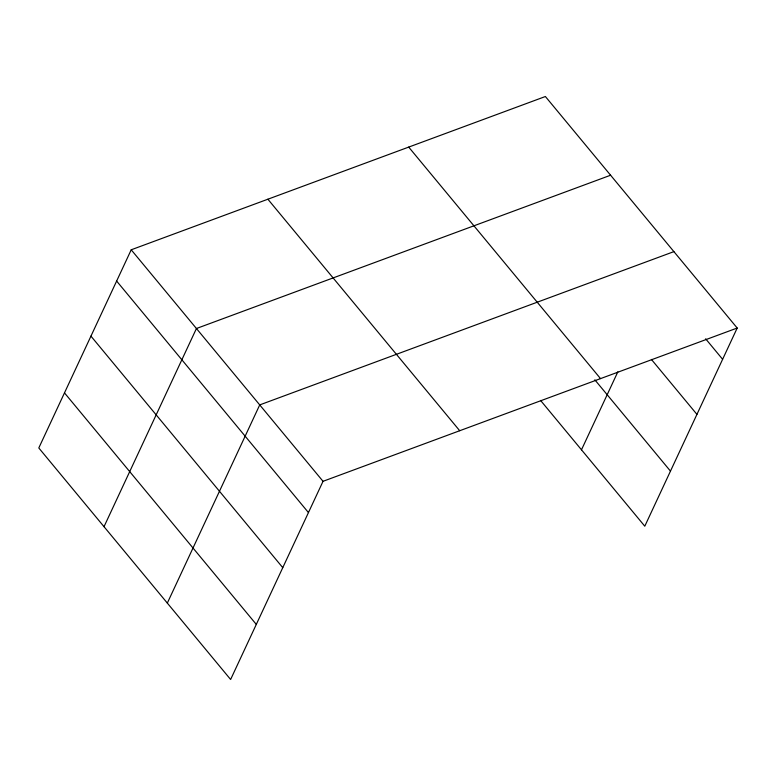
<?xml version="1.0" encoding="UTF-8"?>
<svg xmlns="http://www.w3.org/2000/svg" width="776" height="776" viewBox="0 0 776 776"><rect width="100%" height="100%" fill="white"/><g stroke="black" fill="none" stroke-linecap="round" stroke-linejoin="round"><path stroke-width="1.16" d="M131.212 249.794L38.8 447.965L230.618 679.485L323.029 481.314L737.2 328.035L545.382 96.515L131.212 249.794L323.029 481.314M104.023 526.681L196.435 328.51L610.596 175.231M167.325 603.088L259.727 404.907L673.898 251.628M581.486 449.808L617.861 371.811M737.2 328.035L644.788 526.206L540.571 400.426M705.636 338.802L722.621 359.298M651.394 359.404L696.935 414.374M408.7 147.091L600.527 378.61M594.823 379.813L670.474 471.129M267.885 199.209L459.712 430.728M116.633 281.058L308.45 512.577M90.947 336.134L282.765 567.654M64.486 392.889L256.303 624.408"/></g></svg>
